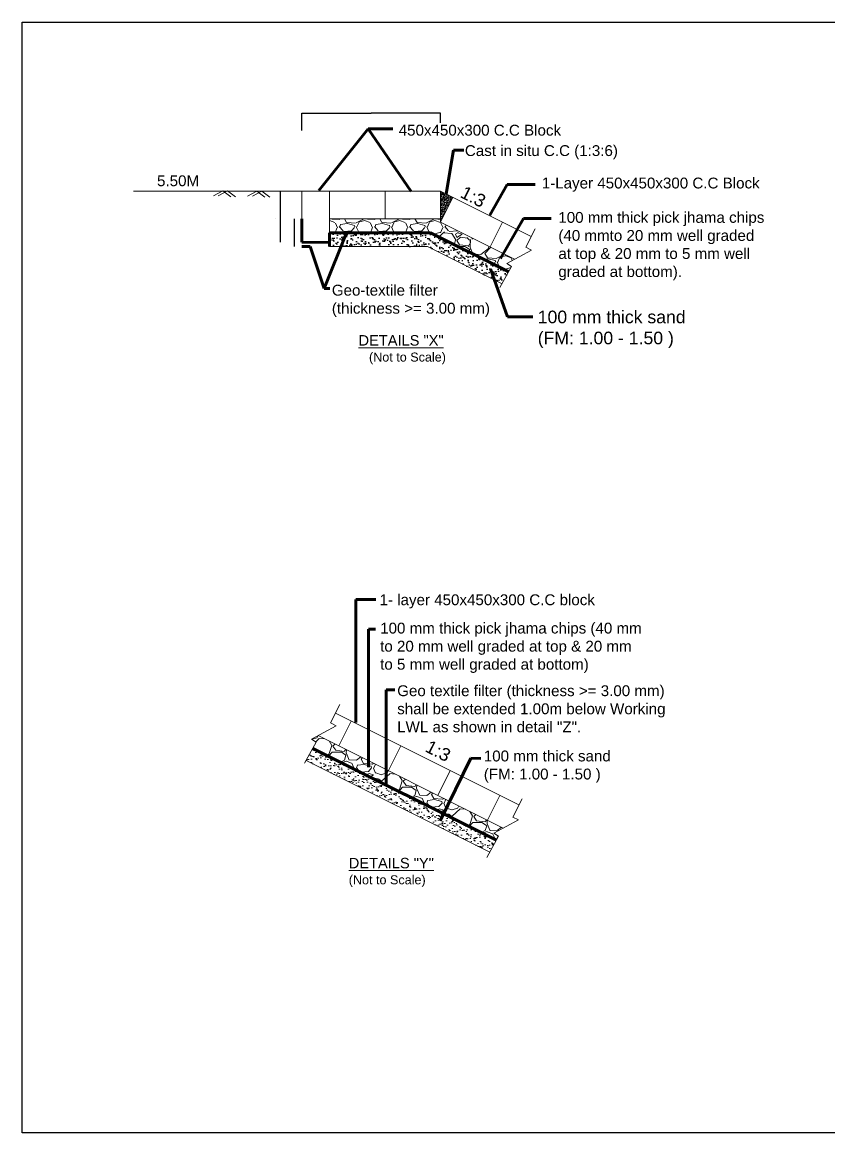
# Model space of a CAD drawing. Header units: inches. Extents: x 89000 to 397445, y -7498 to 0.
# Drawn here: x 386628 to 392037, y -7494 to -48 of the extents above; entities that cross this region are included whole.
import ezdxf

# ---------------------------------------------------------------- set-up
doc = ezdxf.new("R2010")
doc.units = ezdxf.units.IN
doc.header["$LTSCALE"] = 7
doc.header["$MEASUREMENT"] = 0
doc.layers.add('LINE', color=7, linetype='Continuous')
doc.styles.add('dim', font='isocp.shx')
doc.styles.get("Standard").update_dxf_attribs({"font": 'arial.ttf'})
doc.dimstyles.get("Standard").update_dxf_attribs({"dimtxt": 0.18, "dimasz": 0.18, "dimexe": 0.18, "dimexo": 0.0625, "dimgap": 0.09, "dimtad": 0, "dimtih": 1, "dimtoh": 1, "dimdec": 4, "dimzin": 0, "dimdsep": 46, "dimtxsty": 'Standard', "dimcen": 0.09, "dimadec": 0, "dimazin": 0, "dimtfac": 1, "dimtdec": 4, "dimtofl": 0, "dimtmove": 0, "dimatfit": 3, "dimfxl": 1, "dimtolj": 1, "dimtzin": 0, "dimarcsym": 0})
doc.dimstyles.new('STANDARD$0', dxfattribs={"dimscale": 0, "dimtxt": 8, "dimasz": 8, "dimexe": 4, "dimexo": 0, "dimgap": 2, "dimtad": 1, "dimdec": 0, "dimzin": 0, "dimdsep": 46, "dimtxsty": 'dim', "dimblk": 'DOTSMALL', "dimcen": 1, "dimclrd": 6, "dimclre": 6, "dimclrt": 256, "dimadec": 0, "dimazin": 0, "dimtfac": 1, "dimtdec": 0, "dimtix": 1, "dimtofl": 0, "dimtmove": 1, "dimatfit": 3, "dimldrblk": 'DOTSMALL', "dimfxl": 6, "dimtolj": 1, "dimtzin": 0, "dimarcsym": 0})

# ---------------------------------------------------------------- blocks, each defined once
blk = doc.blocks.new('*D12')
at = {"layer": 'Defpoints', "color": 0, "ltscale": 0.5, "transparency": 16777216}
for p in [(389432.6658430279, -657.8902364144451), (389432.6658430279, -722.6279627023614), (388503.3858430285, -774.0125507423072)]:
    blk.add_point(p, dxfattribs=at)
at = {"layer": 'LINE', "color": 0, "lineweight": -2, "ltscale": 0.5, "transparency": 16777216}
for p, q in [((388503.3858430285, -773.9500507423072), (388503.3858430285, -657.710236414445)), ((388503.5658430285, -657.8902364144451), (388967.354270211, -657.8902364144451)), ((389432.4858430279, -657.8902364144451), (388968.6974158454, -657.8902364144451)), ((389432.6658430279, -722.5654627023614), (389432.6658430279, -657.710236414445))]:
    blk.add_line(p, q, dxfattribs=at)
at = {"layer": 'LINE', "color": 0, "ltscale": 0.5, "transparency": 16777216}
for points in [[(388503.5658430285, -657.8602364144451), (388503.5658430285, -657.9202364144451), (388503.3858430285, -657.8902364144451)], [(389432.4858430279, -657.8602364144451), (389432.4858430279, -657.9202364144451), (389432.6658430279, -657.8902364144451)]]:
    blk.add_solid(points, dxfattribs=at)
at = {"layer": 'LINE', "color": 0, "lineweight": 13, "ltscale": 0.5, "transparency": 16777216, "insert": (388968.0258430282, -657.8902364144451), "char_height": 0.18, "attachment_point": 5}
blk.add_mtext('\\A1;{\\H1.775x;1.20m}', dxfattribs=at)
blk = doc.blocks.new('*D13')
at = {"color": 0, "lineweight": -2, "ltscale": 0.5, "transparency": 16777216}
for p, q in [((388360.1001120411, -1180.2602290613), (388359.7701120411, -1180.2602290613)), ((388359.9501120411, -1522.15485968638), (388359.9501120411, -1180.4402290613)), ((388360.1001120411, -1522.33485968638), (388359.7701120411, -1522.33485968638))]:
    blk.add_line(p, q, dxfattribs=at)
at = {"color": 0, "linetype": 'Continuous', "ltscale": 0.5, "transparency": 16777216}
for points in [[(388359.9201120411, -1180.4402290613), (388359.9801120411, -1180.4402290613), (388359.9501120411, -1180.2602290613)], [(388359.9201120411, -1522.15485968638), (388359.9801120411, -1522.15485968638), (388359.9501120411, -1522.33485968638)]]:
    blk.add_solid(points, dxfattribs=at)
at = {"layer": 'Defpoints', "color": 0, "linetype": 'Continuous', "ltscale": 0.5, "transparency": 16777216}
for p in [(388359.9501120411, -1180.2602290613), (388422.3764981063, -1180.2602290613), (388503.3858430287, -1522.33485968638)]:
    blk.add_point(p, dxfattribs=at)
at = {"color": 0, "linetype": 'Continuous', "lineweight": -3, "ltscale": 0.5, "transparency": 16777216, "insert": (388325.2355053045, -1366.116229061212), "char_height": 0.8, "attachment_point": 5}
blk.add_mtext('\\A1;450', dxfattribs=at)
blk = doc.blocks.new('*D14')
at = {"color": 0, "lineweight": -2, "ltscale": 0.5, "transparency": 16777216}
for p, q in [((388453.9966508799, -1366.50007499609), (388453.4826508798, -1366.50007499609)), ((388453.8466508798, -1551.564729061125), (388453.8466508798, -1366.90757499609)), ((388453.9966508799, -1551.972229061125), (388453.4826508798, -1551.972229061125))]:
    blk.add_line(p, q, dxfattribs=at)
at = {"color": 0, "linetype": 'Continuous', "ltscale": 0.5, "transparency": 16777216}
for points in [[(388453.7787342131, -1366.90757499609), (388453.9145675465, -1366.90757499609), (388453.8466508798, -1366.50007499609)], [(388453.7787342131, -1551.564729061125), (388453.9145675465, -1551.564729061125), (388453.8466508798, -1551.972229061125)]]:
    blk.add_solid(points, dxfattribs=at)
at = {"layer": 'Defpoints', "color": 0, "linetype": 'Continuous', "ltscale": 0.5, "transparency": 16777216}
for p in [(388453.8466508798, -1366.50007499609), (388526.4084091143, -1366.50007499609), (388516.2730369432, -1551.972229061125)]:
    blk.add_point(p, dxfattribs=at)
at = {"color": 0, "linetype": 'Continuous', "lineweight": -3, "ltscale": 0.5, "transparency": 16777216, "insert": (388416.5447640636, -1459.236152029072), "char_height": 0.8, "attachment_point": 5, "rotation": 90}
blk.add_mtext('\\A1;200', dxfattribs=at)

msp = doc.modelspace()

# ---------------------------------------------------------------- hatches: boundary and pattern name
at = {"linetype": 'ByBlock', "lineweight": 5, "ltscale": 0.5}
h = msp.add_hatch(dxfattribs=at)
h.set_pattern_fill('AR-CONC', color=0, scale=0.09292800000000002, angle=-3.81666561775622e-14, style=0)
h.set_pattern_definition([(49.9999999999999, (389126.8881500543, 2807.709389357187), (16.93005692046066, -1.481187340959198), [1.7702784, -19.4730624]), (355, (389126.8881500543, 2807.709389357187), (-3.275045332266771, 17.75451170975522), [1.41622272, -15.57844992]), (100.4509999999998, (389128.2989829511, 2807.58595774119), (13.65507279481427, 16.27324356576408), [1.504504319999999, -16.54954751999997]), (46.18419999999995, (389126.8881500543, 2812.430131757224), (25.19083311202385, -3.906909450132487), [2.6554176, -29.2095936]), (96.63559999999993, (389128.9873842814, 2812.104558508901), (22.06150070047851, 22.99276205775048), [2.256756479999969, -24.82432127999958]), (351.184, (389126.8881500543, 2812.430131757224), (22.06153520907727, 22.99272135254961), [2.124334080000001, -23.36767488000001]), (20.99999999999996, (389129.2485212546, 2811.249946157273), (14.08926755334249, -9.503330104725714), [1.7702784, -19.4730624]), (326, (389129.2485212546, 2811.249946157273), (5.743138890290159, 17.11621931581488), [1.41622272, -15.57844992]), (71.45139999999995, (389130.4226200723, 2810.458004448388), (19.83236765428613, 7.612927321837772), [1.50450432, -16.54954751999999]), (37.49999999999991, (389126.8881500543, 2807.709389357187), (0.2870177228710011, 7.857530652404371), [0, -15.389620224, 0, -15.81448704, 0, -15.6374592]), (7.499999999999936, (389126.8881500543, 2807.709389357187), (6.209417597757699, 9.309580456698205), [0, -9.016617983999986, 0, -15.03556454399998, 0, -5.959937279999995]), (327.4999999999999, (389121.6245222792, 2807.709389357187), (12.60016282766703, -0.532360721751167), [0, -5.900928, 0, -18.41089536000001, 0, -24.42984192]), (317.4999999999999, (389119.2641510789, 2807.709389357187), (13.76534856783989, 2.362832958745561), [0, -7.671206400000004, 0, -12.22672281600001, 0, -17.34872832000001])])
h.paths.add_polyline_path([(389515.7831730333, -1221.818894063297), (389432.6658430279, -1180.260229060135), (389432.6658430297, -1366.116229060048), (389432.6658430297, -1388.053554073384)])
at = {"linetype": 'ByBlock', "lineweight": 13, "ltscale": 0.5}
h = msp.add_hatch(dxfattribs=at)
h.set_pattern_fill('GRAVEL', color=0, scale=9.292800000000003, angle=-3.81666561775622e-14, style=0)
h.set_pattern_definition([(228.0127999999999, (356047.3603832752, -2367.75520203769), (-1888.298564485187, -2124.336690302223), [31.75544908799999, -3143.800703999998]), (184.9697, (356026.1170424775, -2391.35891403741), (2832.450021924615, 236.0354543016041), [54.49344384000003, -5394.842112000002]), (132.5103999999999, (355971.8285048765, -2396.079656437214), (2360.369482535527, -2596.410856233763), [38.42405529599991, -3803.979801599992]), (267.2737, (355879.774028077, -2455.088936437329), (236.0360950811234, 4720.740880940036), [49.62401663999987, -4912.768819199987]), (292.8336999999999, (355877.4136568785, -2504.656731637602), (-1180.18895056568, 2832.44705044699), [48.660260352, -4817.3689344]), (357.2737, (355896.2966264777, -2549.503784437606), (-4720.740880940038, 236.0360950811233), [49.62401663999999, -4912.7688192]), (37.69419999999992, (355945.864421678, -2551.864155637508), (-3068.484498593307, -2360.36909582989), [65.625196032, -6496.884556800002]), (72.25529999999995, (355997.7925880786, -2511.737845237309), (1652.26314502774, 5192.818145994548), [61.95695616, -6133.740518400001]), (121.4295999999999, (356016.6755576779, -2452.728565237427), (-1888.297446502657, 3068.478950673943), [49.79203046400001, -4929.412224000002]), (175.2364, (355990.7114744757, -2410.241883637558), (2596.406280514246, -236.0349048493535), [56.84526566399966, -2785.414579199989]), (222.3973999999999, (355934.0625656762, -2405.521141237754), (-2832.445525237255, -2596.404942126391), [73.513296384, -7277.823590399999]), (138.8140999999999, (356113.450776878, -2457.449307637697), (-1652.258787518356, 1416.220541500421), [25.09102464, -2484.0211968]), (171.4692, (356094.567807277, -2440.92670923745), (3068.477876019119, -472.0754294826486), [47.73544089599985, -4725.816268799981]), (224.9999999999999, (356047.3603832752, -2433.845595637511), (-2.025046796916286e-13, -236.036959113772), [33.38057395199999, -300.42600192]), (203.1985999999999, (356030.8377848763, -2405.521141237521), (1180.189579696505, 472.0763099067319), [17.976085248, -1779.6269568]), (291.8013999999999, (356014.3151864775, -2412.60225483746), (-236.0372855878926, 708.1118161586348), [25.421941248, -1245.6812544]), (30.96379999999995, (356023.7566712771, -2436.205966837646), (708.1106123764196, 472.0746078704075), [41.28976895999983, -1335.031526399995]), (161.5651, (356059.1622392789, -2414.962626037595), (472.0744554239222, -236.0367689612349), [29.85655833599994, -716.5585151999983]), (16.38949999999997, (355877.4136568785, -2412.60225483746), (2360.372502290145, 708.1098870882066), [41.82577766400001, -4140.760166400002]), (70.34619999999995, (355917.5399672773, -2400.800398837717), (-944.1458490853324, -2596.404648279509), [35.0895198719999, -3473.853081599991]), (293.1985999999999, (356059.1622392789, -2367.75520203769), (-472.0763099067321, 1180.189579696505), [35.95198464, -1761.6546816]), (343.6104999999999, (356073.3244664774, -2400.800398837717), (-2360.372502290145, 708.1098870882103), [41.82577766399971, -4140.760166399966]), (339.444, (355877.4136568767, -2558.945269237447), (-1180.187064940774, 472.0736671964681), [40.33400448, -1976.364825600001]), (294.7751, (355915.179596077, -2573.107496437093), (-1180.182849668234, 2596.407114366688), [33.79531161599982, -3345.742540799978]), (66.80139999999996, (356061.5226104774, -2603.792322037683), (472.0763099067337, 1180.189579696505), [35.95198464000001, -1761.654681600001]), (17.35399999999996, (356075.6848376777, -2570.747125237656), (-3068.482725584684, -944.1470559346785), [39.56716262400001, -3917.138227200001]), (69.44399999999997, (355945.864421678, -2603.792322037451), (-472.0736671964688, -1180.187064940773), [20.167048704, -1996.5394944]), (101.3098999999998, (356047.3603832752, -2603.792322037451), (-236.035954951195, 944.1454562067591), [12.03556991999991, -1191.522815999994]), (165.9637999999999, (356045.0000120767, -2591.990466037241), (708.1118576012991, -236.0367115000023), [48.66026035200002, -924.5453184]), (186.009, (355997.7925880786, -2580.188610037498), (2360.367719328602, 236.036568802014), [45.09489177600003, -4464.391219200002]), (303.6900999999999, (356023.7566712771, -2457.449307637697), (-236.0372009688384, 472.0737845814165), [34.04175667199999, -817.0025318399995]), (353.1572, (356042.6396408763, -2485.773762037687), (4012.632699382161, -472.076354265784), [59.43275289600001, -5883.829248000002]), (60.94539999999999, (356101.6489208762, -2492.854875637626), (-944.146283723767, -1652.255900859593), [24.30141542400001, -2405.850163200002]), (90, (356113.450776878, -2471.611534837342), (-236.03712, 236.0371200000002), [14.1622272, -221.8748928]), (120.2563999999999, (355993.0718456761, -2573.107496437791), (944.1464789661452, -1652.259006666076), [32.79122457600001, -3246.337459200002]), (48.01279999999994, (355976.5492472772, -2544.783042037569), (1888.298564485186, 2124.336690302224), [63.51099110399988, -3112.047206399994]), (359.9999999999999, (356019.0359288782, -2497.57561803743), (236.0371200000002, 236.0371199999999), [61.36965120000002, -174.6674688000001]), (325.3047999999999, (356080.4055800766, -2497.57561803743), (-2360.367110327345, 1652.25999709337), [37.32081407999998, -3694.752230399999]), (254.0546, (356111.0904056777, -2518.818958837481), (-236.0377221456993, -944.1507291553066), [34.367469312, -1684.0133376]), (207.6459999999999, (356101.6489208762, -2551.864155637508), (-4484.703704779586, -2360.372684499093), [55.95613056, -5539.6704]), (175.4261, (356052.0811256778, -2577.828238837596), (-3068.483266693977, 236.0359780282042), [59.19783091199968, -5860.578662399981]), (175.4261, (356052.0811256778, -2577.828238837596), (-3068.483266693977, 236.0359780282042), [59.19783091199968, -5860.578662399981])])
h.paths.add_polyline_path([(388689.2418430273, -1366.116229060048), (388689.2418430273, -1459.044229060353), (389366.8538679883, -1459.044229060353), (389890.5310772576, -1720.882833694981), (389910.1271758575, -1685.466145643906), (389878.4100270302, -1664.961921560986), (389930.1311523069, -1636.786208712438), (389432.6658430297, -1388.053554073384), (389432.6658430297, -1366.116229060048)])
at = {"linetype": 'Continuous', "lineweight": -3, "ltscale": 0.5}
h = msp.add_hatch(dxfattribs=at)
h.set_pattern_fill('AR-SAND', color=0, scale=0.9292800000000002, angle=-3.81666561775622e-14, style=0)
h.set_pattern_definition([(37.49999999999991, (421278.8829912592, 106195.3890215029), (-1.486877082732025, 45.48019331854112), [0, -35.87764223999999, 0, -40.12631039999999, 0, -38.35603199999999]), (7.499999999999936, (421278.8829912592, 106195.3890215029), (41.77329965544835, 66.61312294561598), [0, -19.35504383999998, 0, -32.33708543999995, 0, -12.39194879999999]), (327.4999999999999, (421249.8504254997, 106195.3890215029), (73.50533898179822, 0.133554697807849), [0, -11.801856, 0, -42.4866816, 0, -55.4687232]), (317.4999999999999, (421249.8504254997, 106195.3890215029), (70.95577401534568, 20.71637615164654), [0, -5.900928000000001, 0, -27.85238016000001, 0, -31.86501120000002])])
h.paths.add_polyline_path([(388689.2418430273, -1459.044229060353), (388689.2418430273, -1551.97222905996), (389344.9165429745, -1551.97222905996), (389845.5021915038, -1802.265053324809), (389890.5310772576, -1720.882833694981), (389366.8538679883, -1459.044229060353)])
at = {"linetype": 'ByBlock', "lineweight": 13, "ltscale": 0.5}
h = msp.add_hatch(dxfattribs=at)
h.set_pattern_fill('GRAVEL', color=0, scale=9.292800000000003, angle=-3.81666561775622e-14, style=0)
h.set_pattern_definition([(228.0127999999999, (400063.3234098859, -328.8455423034247), (-1888.298564485187, -2124.336690302223), [31.75544908799999, -3143.800703999998]), (184.9697, (400042.0800690863, -352.4492543036104), (2832.450021924615, 236.0354543016037), [54.49344384000001, -5394.842112000002]), (132.5103999999999, (399987.7915314853, -357.1699967036475), (2360.369482535526, -2596.410856233762), [38.42405529599989, -3803.97980159999]), (267.2737, (399895.7370546858, -416.1792767035295), (236.0360950811234, 4720.740880940036), [49.62401663999983, -4912.768819199984]), (292.8336999999999, (399893.3766834855, -465.74707190357), (-1180.188950565679, 2832.44705044699), [48.66026035199999, -4817.3689344]), (357.2737, (399912.2596530847, -510.5941247035735), (-4720.740880940037, 236.0360950811233), [49.62401663999998, -4912.7688192]), (37.69419999999992, (399961.827448285, -512.9544959037084), (-3068.484498593307, -2360.36909582989), [65.625196032, -6496.884556800002]), (72.25529999999995, (400013.7556146856, -472.8281855037421), (1652.263145027739, 5192.81814599455), [61.95695616000002, -6133.740518400001]), (121.4295999999999, (400032.6385842848, -413.8189055033945), (-1888.297446502657, 3068.478950673943), [49.79203046400001, -4929.412224000002]), (175.2364, (400006.6745010845, -371.3322239039917), (2596.406280514245, -236.0349048493532), [56.84526566399915, -2785.414579199971]), (222.3973999999999, (399950.025592285, -366.6114815034889), (-2832.445525237254, -2596.40494212639), [73.513296384, -7277.823590399998]), (138.8140999999999, (400129.413803485, -418.5396479036644), (-1652.258787518356, 1416.22054150042), [25.09102463999999, -2484.021196799999]), (171.4692, (400110.5308338858, -402.0170495036509), (3068.477876019119, -472.0754294826486), [47.73544089599952, -4725.816268799946]), (224.9999999999999, (400063.3234098859, -394.9359359039445), (-2.025046796916286e-13, -236.036959113772), [33.38057395199999, -300.4260019199999]), (203.1985999999999, (400046.8008114852, -366.6114815034889), (1180.189579696505, 472.0763099067317), [17.976085248, -1779.6269568]), (291.8013999999999, (400030.2782130844, -373.6925951038938), (-236.0372855878926, 708.1118161586347), [25.42194124799999, -1245.6812544]), (30.96379999999995, (400039.7196978859, -397.2963071040795), (708.1106123764193, 472.0746078704073), [41.28976895999955, -1335.031526399986]), (161.5651, (400075.1252658858, -376.0529663035632), (472.0744554239222, -236.0367689612349), [29.85655833599992, -716.5585151999978]), (16.38949999999997, (399893.3766834855, -373.692595103661), (2360.372502290145, 708.1098870882065), [41.82577766400001, -4140.760166400002]), (70.34619999999995, (399933.5029938861, -361.8907391032189), (-944.1458490853325, -2596.404648279509), [35.0895198719999, -3473.85308159999]), (293.1985999999999, (400075.1252658858, -328.8455423034247), (-472.0763099067321, 1180.189579696505), [35.95198464, -1761.6546816]), (343.6104999999999, (400089.2874930843, -361.8907391032189), (-2360.372502290144, 708.1098870882101), [41.82577766399941, -4140.760166399928]), (339.444, (399893.3766834855, -520.0356095036477), (-1180.187064940773, 472.0736671964679), [40.33400448, -1976.3648256]), (294.7751, (399931.1426226858, -534.1978367032934), (-1180.182849668234, 2596.407114366687), [33.79531161599954, -3345.742540799944]), (66.80139999999996, (400077.4856370843, -564.8826623036512), (472.0763099067336, 1180.189579696505), [35.95198464, -1761.6546816]), (17.35399999999996, (400091.6478642866, -531.8374655036241), (-3068.482725584684, -944.1470559346781), [39.567162624, -3917.138227200001]), (69.44399999999997, (399961.827448285, -564.8826623036512), (-472.0736671964686, -1180.187064940773), [20.167048704, -1996.5394944]), (101.3098999999996, (400063.3234098859, -564.882662303884), (-236.035954951195, 944.1454562067589), [12.03556991999978, -1191.522815999985]), (165.9637999999999, (400060.9630386855, -553.0808063036748), (708.1118576012989, -236.0367115000022), [48.660260352, -924.5453183999998]), (186.009, (400013.7556146856, -541.2789503039312), (2360.367719328602, 236.036568802014), [45.09489177600001, -4464.391219200001]), (303.6900999999999, (400039.7196978859, -418.5396479036644), (-236.0372009688383, 472.0737845814165), [34.04175667199998, -817.0025318399994]), (353.1572, (400058.6026674851, -446.8641023038872), (4012.63269938216, -472.0763542657837), [59.43275289599999, -5883.829248000002]), (60.94539999999999, (400117.611947485, -453.9452159038265), (-944.146283723767, -1652.255900859593), [24.30141542400001, -2405.850163200001]), (90, (400129.413803485, -432.701875103543), (-236.0371199999999, 236.0371200000002), [14.1622272, -221.8748928]), (120.2563999999999, (400009.0348722849, -534.1978367032934), (944.1464789661455, -1652.259006666076), [32.791224576, -3246.337459200001]), (48.01279999999994, (399992.512273886, -505.8733823037692), (1888.298564485186, 2124.336690302223), [63.51099110399984, -3112.047206399992]), (359.9999999999999, (400034.9989554852, -458.6659583036308), (236.0371200000002, 236.0371199999998), [61.36965120000002, -174.6674688000001]), (325.3047999999999, (400096.3686066873, -458.6659583036308), (-2360.367110327344, 1652.25999709337), [37.32081407999998, -3694.752230399997]), (254.0546, (400127.0534322846, -479.9092991034486), (-236.0377221456994, -944.1507291553064), [34.367469312, -1684.0133376]), (207.6459999999999, (400117.611947485, -512.9544959037084), (-4484.703704779586, -2360.372684499092), [55.95613056, -5539.6704]), (175.4261, (400068.0441522847, -538.9185791037962), (-3068.483266693977, 236.0359780282041), [59.19783091199913, -5860.578662399945]), (175.4261, (400068.0441522847, -538.9185791037962), (-3068.483266693977, 236.0359780282041), [59.19783091199913, -5860.578662399945])])
h.paths.add_polyline_path([(388612.4054142225, -4830.520738074927), (388568.7319955833, -4854.312364729725), (388600.4491444088, -4874.816588811715), (388577.209038981, -4916.81921296045), (389808.3452117841, -5532.387299361304), (389822.9101896721, -5506.063524974641), (389791.1930408466, -5485.559300891953), (389854.0252823781, -5451.330672152937)])
at = {"linetype": 'ByBlock', "lineweight": 18, "ltscale": 0.5}
h = msp.add_hatch(dxfattribs=at)
h.set_pattern_fill('AR-SAND', color=0, scale=0.9292800000000002, angle=-3.81666561775622e-14, style=0)
h.set_pattern_definition([(37.49999999999991, (399893.3766834855, -564.8826623036512), (-1.486877082732023, 45.48019331854112), [0, -35.87764223999999, 0, -40.12631039999999, 0, -38.356032]), (7.499999999999936, (399893.3766834855, -564.8826623036512), (41.77329965544835, 66.61312294561598), [0, -19.35504383999999, 0, -32.33708543999997, 0, -12.39194879999999]), (327.4999999999999, (399864.3441177241, -564.882662303884), (73.50533898179822, 0.133554697807849), [0, -11.801856, 0, -42.4866816, 0, -55.4687232]), (317.4999999999999, (399864.3441177241, -564.882662303884), (70.95577401534568, 20.71637615164654), [0, -5.900928000000004, 0, -27.85238016000001, 0, -31.86501120000002])])
h.paths.add_polyline_path([(389763.3163260303, -5613.769518991365), (389808.3452117841, -5532.387299361304), (388577.209038981, -4916.81921296045), (388532.180153229, -4998.201432590977)])

# ---------------------------------------------------------------- linework, layer by layer
at = {"color": 0, "linetype": 'ByBlock', "lineweight": 13, "ltscale": 0.5}
for p, q in [((389432.6658430279, -1180.260229060834), (387373.4783926599, -1180.260229061299)), ((390041.4558757239, -1484.655245407892), (389432.6658430279, -1180.260229060834)), ((389432.6658430297, -1366.116229060979), (388689.2418430273, -1366.116229061212)), ((389930.1311523069, -1636.786208713369), (389432.6658430297, -1388.053554073849)), ((388558.0396576033, -1551.972229060193), (388503.3858430285, -1551.972229060193)), ((389344.9165429745, -1551.972229060659), (388689.2418430273, -1551.972229060193)), ((389845.5021915038, -1802.26505332574), (389344.9165429745, -1551.972229060659)), ((389958.8870246939, -5295.968218298061), (388728.4112313024, -4680.730321601404)), ((389854.0252823781, -5451.330672153636), (388612.4054142225, -4830.520738075393)), ((389763.3163260322, -5613.769518992296), (388532.180153229, -4998.201432591675))]:
    msp.add_line(p, q, dxfattribs=at)
at = {"color": 0, "linetype": 'ByBlock', "lineweight": 18, "ltscale": 0.5}
for p, q in [((388503.3858430285, -1180.260229061299), (388503.3858430285, -1522.33485968638)), ((388689.2418430273, -1180.260229061299), (388689.2418430273, -1366.116229060979)), ((388689.2418430273, -1180.260229061299), (388689.2418430273, -1551.972229061124)), ((389060.9538430267, -1180.260229060834), (389060.9538430267, -1366.116229060048)), ((389432.6658430279, -1180.260229060834), (389432.6658430297, -1366.116229060979)), ((389432.6658430297, -1388.053554073849), (389515.7831730333, -1221.81889406353)), ((389432.6658430297, -1366.116229060979), (389432.6658430297, -1388.053554073849)), ((389765.1351630494, -1554.288214084168), (389848.252493053, -1388.053554073849)), ((388750.9315405346, -4899.78380123237), (388834.0488705381, -4733.549141222051)), ((389083.4008605543, -5066.018461243388), (389166.5181905597, -4899.78380123237)), ((389415.870180574, -5232.2531212537), (389498.9875105794, -5066.018461243388)), ((389748.3395005956, -5398.487781263786), (389831.4568305991, -5232.253121253932))]:
    msp.add_line(p, q, dxfattribs=at)
at = {"color": 0, "linetype": 'ByBlock', "lineweight": 60, "ltscale": 0.5}
for p, q in [((388503.3858430285, -1366.116229061445), (388503.3858430285, -1522.33485968638)), ((388503.3858430285, -1522.334859686845), (388503.3858430285, -1459.044229060819)), ((389366.8538679883, -1459.044229060819), (388689.2418430273, -1459.044229060819)), ((388689.2418430273, -1551.972229060193), (388689.2418430273, -1459.044229060819)), ((389890.5310772576, -1720.882833695447), (389366.8538679883, -1459.044229060819)), ((388503.3858430285, -1551.972229061124), (388558.0396576033, -1551.972229061124)), ((389808.3452117841, -5532.387299362003), (388577.209038981, -4916.819212961149))]:
    msp.add_line(p, q, dxfattribs=at)
at = {"color": 0, "linetype": 'Continuous', "lineweight": 53, "ltscale": 0.5}
msp.add_line((388503.3858430285, -1522.33485968638), (388689.2418430273, -1522.334859686147), dxfattribs=at)
at = {"color": 0, "linetype": 'ByBlock', "lineweight": 18, "ltscale": 0.5}
for points in [[(387911.8021098666, -1212.475892054557), (387974.5461407744, -1178.634359676798), (388027.4852771026, -1219.329511123186)], [(387942.0900958509, -1212.475892054557), (388004.8341267586, -1178.634359676798), (388057.7732630849, -1219.329511123186)], [(388139.1777515945, -1214.077993164014), (388201.9217825022, -1180.236460786255), (388254.8609188304, -1220.931612232642)], [(388172.7320095499, -1214.077993164014), (388235.4760404576, -1180.236460786255), (388288.4151767858, -1220.931612232642)], [(389831.7528583624, -1827.114685534441), (389910.1271758575, -1685.466145644372), (389878.4100270302, -1664.961921561684), (390042.6286719434, -1575.50181490666), (390005.3056386386, -1556.863449931552), (390066.8893190001, -1433.853275016358)], [(388522.0748269137, -5016.465128702483), (388600.4491444088, -4874.816588812646), (388568.7319955833, -4854.312364730191), (388732.9506404966, -4764.852258074934), (388695.6276071898, -4746.213893100059), (388757.2112875513, -4623.203718184865)], [(389744.535872177, -5647.712064865409), (389822.9101896721, -5506.06352497534), (389791.1930408466, -5485.559300892884), (389955.4116857618, -5396.099194236929), (389918.088652455, -5377.460829262287), (389979.6723328165, -5254.450654347558)]]:
    msp.add_lwpolyline(points, dxfattribs=at)
at = {"layer": 'LINE', "color": 0, "linetype": 'ByBlock', "lineweight": -3, "ltscale": 0.5}
msp.add_lwpolyline([(386628.2547565096, -47.74289244966349), (397442.4005881969, -47.74289244966349), (397442.4005881969, -7494.445844902133), (386628.2547565096, -7494.445844902133)], close=True, dxfattribs=at)

# ---------------------------------------------------------------- texts
at = {"layer": 'LINE', "color": 0, "lineweight": 13, "ltscale": 0.5}
for p in [(389558.5938460839, -1217.878227977955), (389323.4923516854, -4934.246677625597)]:
    msp.add_text('1:3', height=86.24879999999999, rotation=332.9935993300547, dxfattribs=at).set_placement(p)
at = {"layer": 'LINE', "color": 0, "lineweight": 13, "ltscale": 0.5, "attachment_point": 1}
for s, insert, char_height, width in [('450x450x300 C.C Block', (389152.7706298076, -735.4114323371905), 72.64811366090406, 2791.929147148041), ('Cast in situ C.C (1:3:6)', (389596.5496887912, -872.3218017108156), 72.64811366090406, 2791.929147148041), ('     5.50M', (387391.4358173583, -1074.558936510643), 72.64811366090406, 2791.929147148041), ('1-Layer 450x450x300 C.C Block', (390112.2166585729, -1089.807024819951), 72.64811366090406, 2791.929147148041), ('100 mm thick pick jhama chips \\P(40 mmto 20 mm well graded \\Pat top & 20 mm to 5 mm well \\Pgraded at bottom).', (390223.3328332521, -1320.211511564848), 72.64811366090406, 2791.929147148041), (' Geo-textile filter\\P (thickness >= 3.00 mm)', (388676.2361153618, -1808.259215221682), 72.64811366090406, 2791.929147148041), ('{\\H1.432x;\\LDETAILS "X"\\P\\H0.8606x;\\l   (Not to Scale)}', (388883.2936905355, -2145.86779377464), 49.01622972792629, 770.5220859990916), ('1- layer 450x450x300 C.C block', (389024.3488472726, -3884.071956737338), 72.64811366090406, 2791.929147148041), ('100 mm thick pick jhama chips (40 mm\\Pto 20 mm well graded at top & 20 mm \\Pto 5 mm well graded at bottom) ', (389028.4855892833, -4074.216338942198), 72.64811366090406, 2791.929147148041), ('Geo textile filter (thickness >= 3.00 mm)\\Pshall be extended 1.00m below Working\\PLWL as shown in detail "Z".', (389142.6662274103, -4493.973439124784), 72.64811366090406, 2791.929147148041), ('100 mm thick sand \\P(FM: 1.00 - 1.50 )', (389723.4633751519, -4931.612123479506), 72.64811366090406, 2791.929147148041), ('{\\H1.432x;\\LDETAILS "Y"\\P\\H0.8606x;\\l(Not to Scale)}', (388817.8185170728, -5650.865173023092), 49.01622972792629, 770.5220859990916)]:
    msp.add_mtext(s, dxfattribs=dict(at, insert=insert, char_height=char_height, width=width))
at = {"layer": 'LINE', "color": 0, "linetype": 'ByBlock', "lineweight": -3, "ltscale": 0.5, "insert": (390085.14463913, -1981.664044272329), "char_height": 84.5867896821016, "attachment_point": 1}
msp.add_mtext('100 mm thick sand \\P(FM: 1.00 - 1.50 )', dxfattribs=at)

# ---------------------------------------------------------------- dimensions: what is measured, and where the dimension line sits
at = {"color": 0, "linetype": 'Continuous', "lineweight": -3, "ltscale": 0.5}
for base, p1, p2, text, dimstyle, override, picture, middle in [((388359.9501120411, -1180.2602290613), (388503.3858430285, -1522.33485968638), (388422.3764981062, -1180.260229061299), '450', 'Standard', {"dimtxt": 0.8, "dimtmove": 2, "dimfxl": 0.15, "dimfxlon": 1}, '*D13', (388325.2355053045, -1366.116229061212)), ((388453.8466508798, -1366.50007499609), (388516.2730369431, -1551.972229061124), (388526.4084091142, -1366.500074996089), '200', 'STANDARD$0', {"dimscale": 1, "dimtxt": 0.8, "dimasz": 0.4075000000000002, "dimexe": 0.3640000000000002, "dimexo": 0.2190000000000001, "dimgap": 0.09, "dimtad": 0, "dimlfac": 1000, "dimtxsty": 'Standard', "dimcen": 0.09, "dimclrd": 0, "dimclre": 0, "dimclrt": 0, "dimtix": 0, "dimtmove": 2, "dimfxl": 0.15, "dimfxlon": 1}, '*D14', (388416.5447640636, -1459.236152029072))]:
    dim = msp.add_linear_dim(base=base, p1=p1, p2=p2, angle=90, text=text, dimstyle=dimstyle, override=override, dxfattribs=at)
    dim.commit()
    dim.dimension.update_dxf_attribs({"geometry": picture, "text_midpoint": middle, "dimtype": 160})
at = {"layer": 'LINE', "color": 0, "lineweight": 13, "ltscale": 0.5}
dim = msp.add_linear_dim(base=(389432.6658430279, -657.8902364144451), p1=(388503.3858430285, -774.0125507423072), p2=(389432.6658430279, -722.6279627023614), text='{\\H1.775x;1.20m}', dimstyle='Standard', override={"dimfxl": 0.12}, dxfattribs=at)
dim.commit()
dim.dimension.update_dxf_attribs({"geometry": '*D12', "text_midpoint": (388968.0258430282, -657.8902364144451)})

# ---------------------------------------------------------------- leaders
for points in [[(388618.3742188637, -1176.958166258351), (388949.0033947874, -763.2206965381629), (389113.5165034004, -763.2206965381629)], [(389235.9765383855, -1182.892620755068), (388949.0033947874, -763.2206965381629)], [(389764.5237006892, -1342.254126528918), (389880.3332359747, -1136.939891402784), (390066.9402154435, -1136.939891402784)], [(389836.0343658526, -1631.160493459727), (389988.9227896698, -1364.105642536597), (390175.5297691349, -1364.105642536597)], [(388803.4804866232, -1459.044229060819), (388653.1824716174, -1832.870604649361), (388690.6616825697, -1832.870604649361)], [(388558.0396576033, -1551.972229061124), (388653.1824716174, -1832.870604649361)], [(389769.4771722474, -1701.039138406923), (389883.0962797788, -2023.778495579667), (390052.6575676904, -2023.778495579667)], [(388864.5183275982, -4743.51913650045), (388864.5183275982, -3919.410340238501), (388998.8781739704, -3919.410340238501)], [(388950.5292121831, -5042.27542343377), (388950.5292121831, -4116.825802060448), (388997.6756980054, -4116.825802060448)], [(389069.8619442012, -5162.463549652966), (389069.8619442012, -4523.517505909687), (389125.9976784333, -4523.517505909687)], [(389430.1783151112, -5402.21076991492), (389635.5845988288, -4982.879785282443), (389703.4529307697, -4985.010291526931)]]:
    msp.add_leader(points, dimstyle='Standard', override={"dimtxt": 0.9, "dimasz": 0.7, "dimclrd": 7, "dimclre": 7, "dimclrt": 7, "dimlwd": 65535, "dimlwe": 65535}, dxfattribs=at)
at = {"layer": 'LINE', "color": 0, "linetype": 'ByBlock', "lineweight": -3, "ltscale": 0.5}
msp.add_leader([(389470.6564233724, -1199.439693408494), (389519.6476814256, -905.41930773895), (389590.6416413256, -905.41930773895)], dimstyle='Standard', override={"dimtxt": 0.9, "dimasz": 0.7, "dimclrd": 7, "dimclre": 7, "dimclrt": 7, "dimlwd": 65535, "dimlwe": 65535}, dxfattribs=at)

doc.saveas('drawing.dxf')
